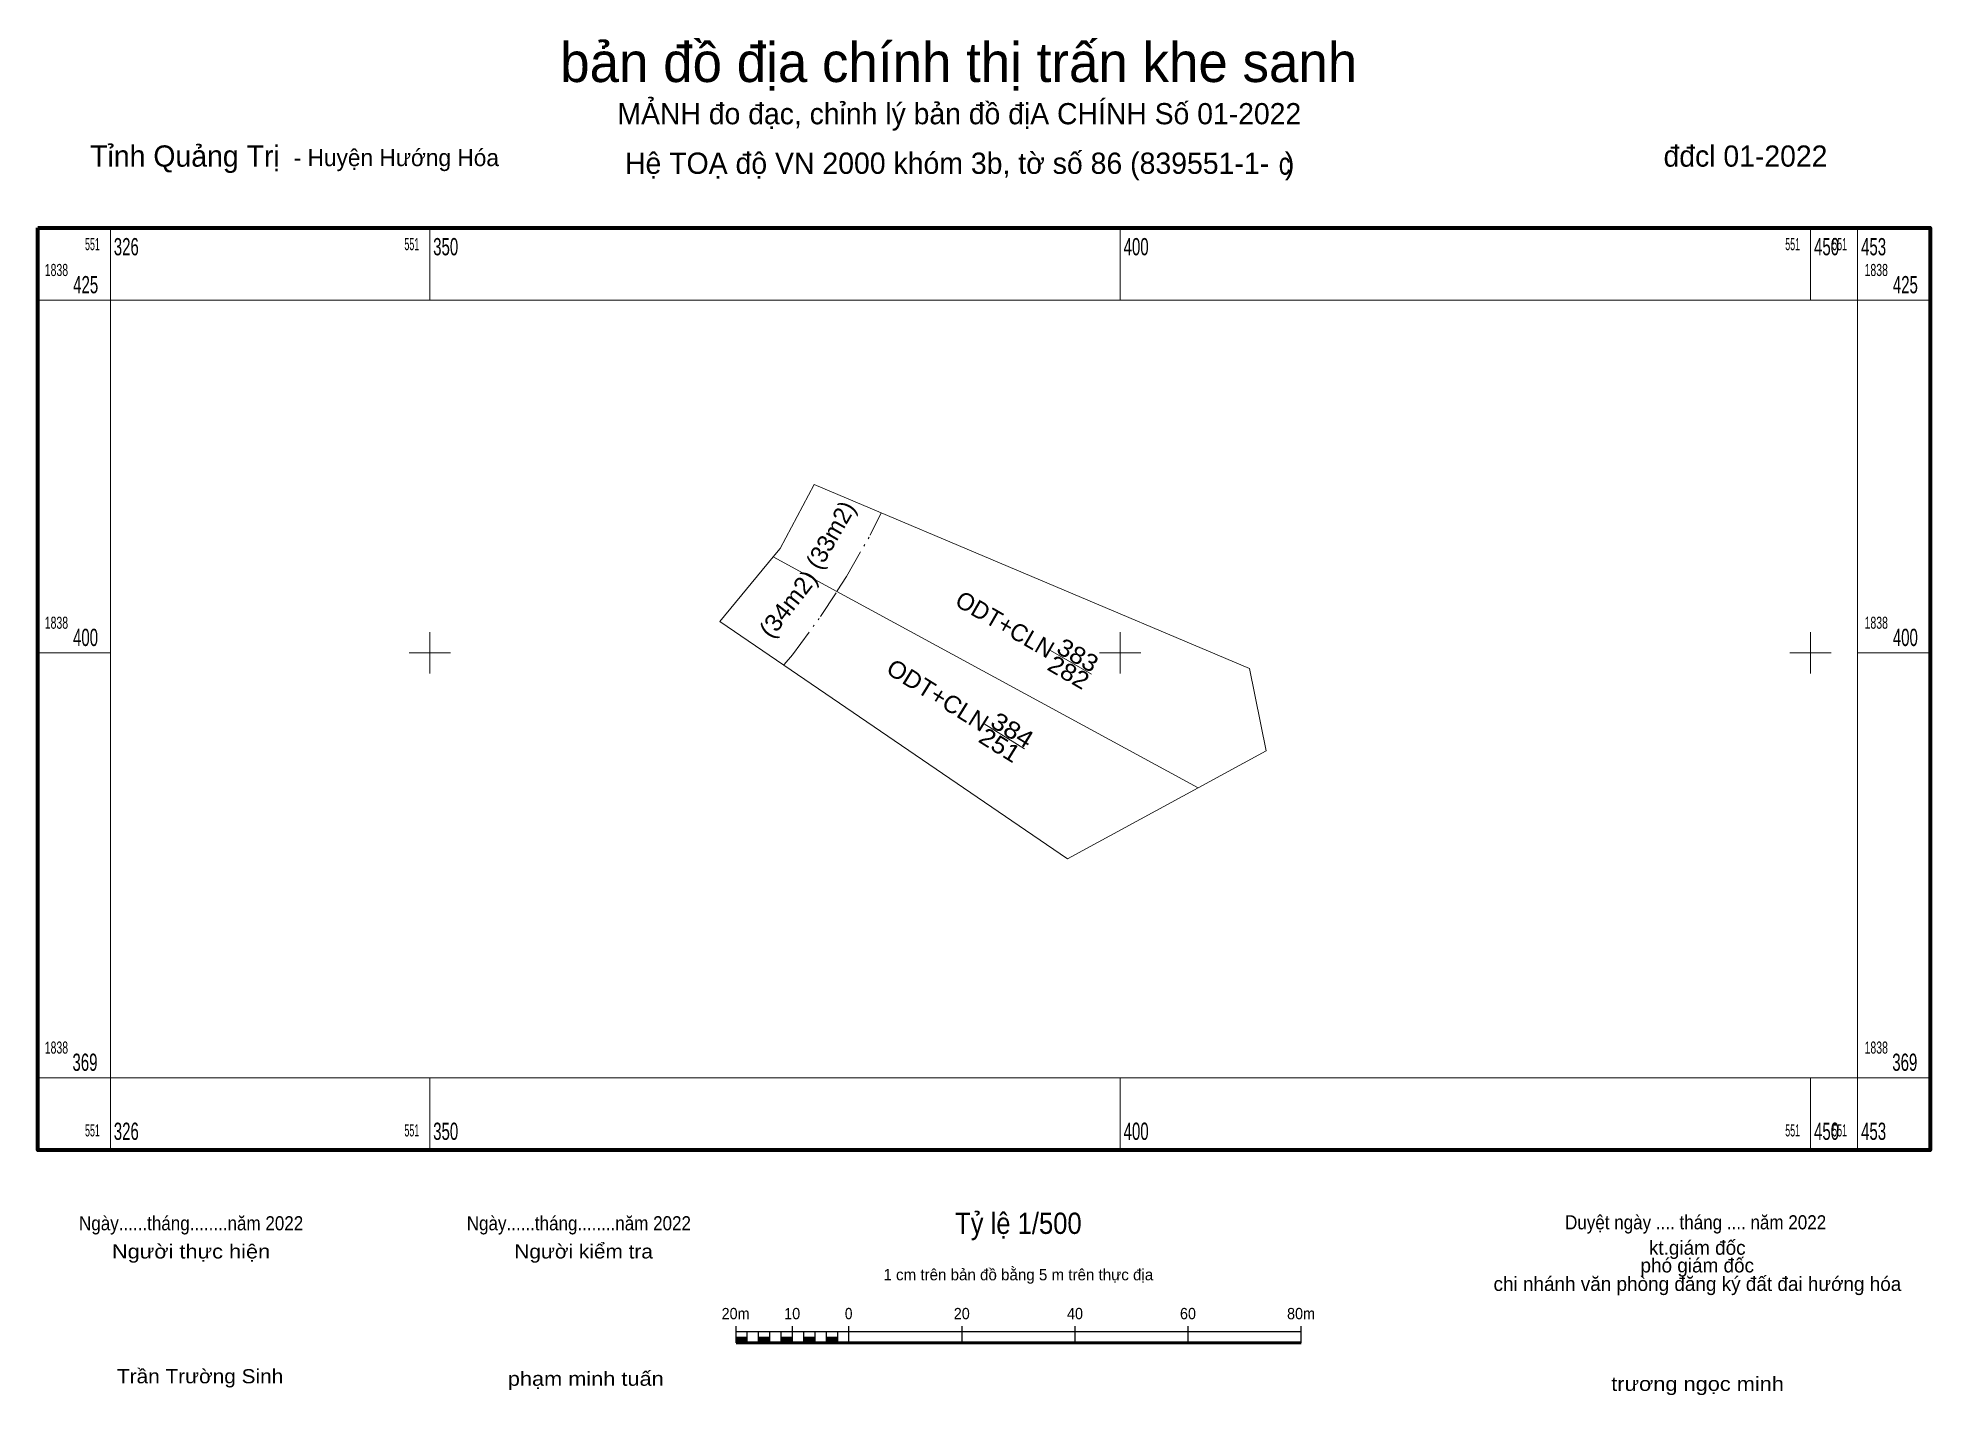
# Model space of a CAD drawing. Header units: metres. Extents: x 551322 to 551459, y 1838346 to 1838445.
import ezdxf
from ezdxf.enums import TextEntityAlignment as Align

# ---------------------------------------------------------------- set-up
doc = ezdxf.new("R2010")
doc.units = ezdxf.units.M
doc.header["$LTSCALE"] = 0.41
doc.linetypes.add('DASH_DOUBLE_DOT', pattern=[9.2, 5, -1.2, 0.3, -1.2, 0.3, -1.2])
for name, color, linetype, lineweight in [('10', 7, 'Continuous', 13), ('13', 7, 'Continuous', 13), ('2', 7, 'Continuous', 25), ('30', 7, 'DASH_DOUBLE_DOT', 13), ('63', 7, 'Continuous', 13)]:
    doc.layers.add(name, color=color, linetype=linetype, lineweight=lineweight)
doc.layers.add('4', color=7, linetype='Continuous')

msp = doc.modelspace()

# ---------------------------------------------------------------- hatches: boundary and pattern name
at = {"layer": '2'}
for points in [[(551372.18, 1838350.02), (551372.99, 1838350.02), (551372.99, 1838350.43), (551372.18, 1838350.43)], [(551373.81, 1838350.02), (551374.63, 1838350.02), (551374.63, 1838350.43), (551373.81, 1838350.43)], [(551375.45, 1838350.02), (551376.27, 1838350.02), (551376.27, 1838350.43), (551375.45, 1838350.43)], [(551377.09, 1838350.02), (551377.91, 1838350.02), (551377.91, 1838350.43), (551377.09, 1838350.43)], [(551378.73, 1838350.02), (551379.55, 1838350.02), (551379.55, 1838350.43), (551378.73, 1838350.43)]]:
    msp.add_hatch(color=256, dxfattribs=at).paths.add_polyline_path(points)

# ---------------------------------------------------------------- linework, layer by layer
at = {"layer": '10'}
for p, q in [((551377.84, 1838412.2), (551409.36, 1838398.87)), ((551371.01, 1838402.28), (551374.88, 1838406.97)), ((551374.88, 1838406.97), (551379.49, 1838404.46)), ((551371.01, 1838402.28), (551375.64, 1838399.12)), ((551409.36, 1838398.87), (551410.58, 1838392.9))]:
    msp.add_line(p, q, dxfattribs=at)
for points in [[(551374.88, 1838406.97), (551375.37, 1838407.56), (551377.84, 1838412.2), (551377.84, 1838412.2)], [(551379.49, 1838404.46), (551405.65, 1838390.22), (551410.58, 1838392.9)], [(551375.64, 1838399.12), (551396.18, 1838385.08), (551405.65, 1838390.22)]]:
    msp.add_lwpolyline(points, dxfattribs=at)
at = {"layer": '13'}
for p, q in [((551394.95, 1838400.17), (551397.93, 1838398.45)), ((551390.14, 1838394.86), (551393.07, 1838393.05))]:
    msp.add_line(p, q, dxfattribs=at)
at = {"layer": '2'}
for p, q in [((551372.18, 1838350.02), (551372.18, 1838351.25)), ((551372.18, 1838350.84), (551413.12, 1838350.84)), ((551372.99, 1838350.02), (551372.99, 1838350.84)), ((551373.81, 1838350.02), (551373.81, 1838350.84)), ((551374.63, 1838350.02), (551374.63, 1838350.84)), ((551375.45, 1838350.02), (551375.45, 1838350.84)), ((551376.27, 1838350.02), (551376.27, 1838351.25)), ((551377.09, 1838350.02), (551377.09, 1838350.84)), ((551377.91, 1838350.02), (551377.91, 1838350.84)), ((551378.73, 1838350.02), (551378.73, 1838350.84)), ((551379.55, 1838350.02), (551379.55, 1838350.84)), ((551380.36, 1838350.02), (551380.36, 1838351.25)), ((551388.55, 1838350.02), (551388.55, 1838351.25)), ((551396.74, 1838350.02), (551396.74, 1838351.25)), ((551404.93, 1838350.02), (551404.93, 1838351.25)), ((551413.12, 1838350.02), (551413.12, 1838351.25))]:
    msp.add_line(p, q, dxfattribs=at)
at = {"layer": '2', "lineweight": 53}
msp.add_line((551372.18, 1838350.02), (551413.12, 1838350.02), dxfattribs=at)
at = {"layer": '2', "lineweight": 13}
for points in [[(551372.18, 1838350.02), (551372.99, 1838350.02), (551372.99, 1838350.43), (551372.18, 1838350.43)], [(551373.81, 1838350.02), (551374.63, 1838350.02), (551374.63, 1838350.43), (551373.81, 1838350.43)], [(551375.45, 1838350.02), (551376.27, 1838350.02), (551376.27, 1838350.43), (551375.45, 1838350.43)], [(551377.09, 1838350.02), (551377.91, 1838350.02), (551377.91, 1838350.43), (551377.09, 1838350.43)], [(551378.73, 1838350.02), (551379.55, 1838350.02), (551379.55, 1838350.43), (551378.73, 1838350.43)]]:
    msp.add_lwpolyline(points, close=True, dxfattribs=at)
at = {"layer": '30'}
for points in [[(551379.49, 1838404.46), (551379.51, 1838404.49), (551380.19, 1838405.53), (551381.9, 1838408.53), (551382.69, 1838410.15)], [(551375.68, 1838399.17), (551375.68, 1838399.17), (551376.26, 1838399.86), (551378.31, 1838402.64), (551379.49, 1838404.46)]]:
    msp.add_lwpolyline(points, dxfattribs=at)
at = {"layer": '63'}
for p, q in [((551326.87, 1838425.55), (551326.87, 1838430.8)), ((551350, 1838425.55), (551350, 1838430.8)), ((551400, 1838425.55), (551400, 1838430.8)), ((551450, 1838425.55), (551450, 1838430.8)), ((551453.41, 1838425.55), (551453.41, 1838430.8)), ((551326.87, 1838425.55), (551321.62, 1838425.55)), ((551453.41, 1838425.55), (551458.66, 1838425.55)), ((551350, 1838398.5), (551350, 1838401.5)), ((551400, 1838398.5), (551400, 1838401.5)), ((551450, 1838398.5), (551450, 1838401.5)), ((551326.87, 1838400), (551321.62, 1838400)), ((551348.5, 1838400), (551351.5, 1838400)), ((551398.5, 1838400), (551401.5, 1838400)), ((551448.5, 1838400), (551451.5, 1838400)), ((551453.41, 1838400), (551458.66, 1838400)), ((551326.87, 1838369.23), (551321.62, 1838369.23)), ((551326.87, 1838369.23), (551326.87, 1838363.98)), ((551350, 1838369.23), (551350, 1838363.98)), ((551400, 1838369.23), (551400, 1838363.98)), ((551450, 1838369.23), (551450, 1838363.98)), ((551453.41, 1838369.23), (551453.41, 1838363.98)), ((551453.41, 1838369.23), (551458.66, 1838369.23))]:
    msp.add_line(p, q, dxfattribs=at)
at = {"layer": '63', "lineweight": 70}
msp.add_lwpolyline([(551321.62, 1838430.8), (551458.66, 1838430.8), (551458.66, 1838363.98), (551321.62, 1838363.98)], close=True, dxfattribs=at)
at = {"layer": '63'}
msp.add_lwpolyline([(551326.87, 1838425.55), (551453.41, 1838425.55), (551453.41, 1838369.23), (551326.87, 1838369.23)], close=True, dxfattribs=at)

# ---------------------------------------------------------------- texts
at = {"layer": '13'}
for s, rotation, width, p in [('383', 330.063, 1.1, (551396.6231, 1838399.2923)), ('384', 328.162, 1.15, (551391.8603, 1838393.8853))]:
    msp.add_text(s, height=1.25, rotation=rotation, dxfattribs=dict(at, width=width)).set_placement(p, align=Align.CENTER)
at = {"layer": '2'}
for s, height, p in [('bản đồ địa chính thị trấn khe sanh', 2.865, (551388.31, 1838441.35)), ('MẢNH đo đạc, chỉnh lý bản đồ địA CHÍNH Số 01-2022', 1.535, (551388.355, 1838438.29)), ('Hệ TOẠ độ VN 2000 khóm 3b, tờ số 86 (839551-1-  )', 1.539, (551388.38, 1838434.7)), ('kt.giám đốc', 1.024, (551441.795, 1838356.41)), ('phó giám đốc', 1.024, (551441.795, 1838355.13)), ('1 cm trên bản đồ bằng 5 m trên thực địa', 0.8188, (551392.625, 1838354.56)), ('chi nhánh văn phòng đăng ký đất đai hướng hóa', 1.024, (551441.805, 1838353.79))]:
    msp.add_text(s, height=height, dxfattribs=at).set_placement(p, align=Align.CENTER)
for s, height, p in [('Tỉnh Quảng Trị ', 1.539, (551325.41, 1838435.22)), ('- Huyện Hướng Hóa', 1.228, (551340.15, 1838435.26))]:
    msp.add_text(s, height=height, dxfattribs=at).set_placement(p)
msp.add_text(' đđcl 01-2022', height=1.535, dxfattribs=at).set_placement((551451.22, 1838435.22), align=Align.RIGHT)
msp.add_text('(33m2)', height=1.25, rotation=60.037, dxfattribs=at).set_placement((551379.5821, 1838408.2329), align=Align.CENTER)
at = {"layer": '2', "width": 1.05}
msp.add_text('(34m2)', height=1.25, rotation=52.124, dxfattribs=at).set_placement((551376.4511, 1838403.1613), align=Align.CENTER)
at = {"layer": '2'}
msp.add_text('ODT+CLN', height=1.25, rotation=330.063, dxfattribs=at).set_placement((551394.7462, 1838399.5665), align=Align.RIGHT)
at = {"layer": '2', "width": 1.05}
msp.add_text('ODT+CLN', height=1.25, rotation=328.162, dxfattribs=at).set_placement((551389.9606, 1838394.2378), align=Align.RIGHT)
at = {"layer": '2'}
for s, height, width, p in [('Ngày......tháng........năm 2022', 1.024, 0.9, (551332.72, 1838358.18)), ('Ngày......tháng........năm 2022', 1.024, 0.9, (551360.8, 1838358.18)), ('Tỷ lệ 1/500', 1.54, 0.9, (551392.63, 1838357.92)), ('Duyệt ngày .... tháng .... năm 2022', 1.024, 0.9, (551441.675, 1838358.25)), ('Người kiểm tra', 1.024, 1.1, (551361.145, 1838356.14)), ('Người thực hiện', 1.024, 1.15, (551332.715, 1838356.14)), ('20m', 0.8188, 0.95, (551372.15, 1838351.74)), ('10', 0.8188, 0.95, (551376.25, 1838351.74)), ('0', 0.8188, 0.9, (551380.34, 1838351.74)), ('20', 0.8188, 0.95, (551388.53, 1838351.74)), ('40', 0.8188, 0.95, (551396.73, 1838351.74)), ('60', 0.8188, 0.95, (551404.91, 1838351.74)), ('80m', 0.8188, 0.95, (551413.1, 1838351.74)), ('Trần Trường Sinh', 1.024, 1.1, (551333.37, 1838347.1)), ('phạm minh tuấn', 1.024, 1.15, (551361.3, 1838346.92)), ('trương ngọc minh', 1.024, 1.15, (551441.815, 1838346.55))]:
    msp.add_text(s, height=height, dxfattribs=dict(at, width=width)).set_placement(p, align=Align.CENTER)
at = {"layer": '4', "width": 1.1}
for s, rotation, p in [('282', 330.063, (551395.9581, 1838398.0579)), ('251', 328.162, (551390.9503, 1838392.7926))]:
    msp.add_text(s, height=1.25, rotation=rotation, dxfattribs=at).set_placement(p, align=Align.CENTER)
at = {"layer": '63', "width": 0.8}
msp.add_text('c', height=1.6, dxfattribs=at).set_placement((551411.915, 1838434.64), align=Align.CENTER)
at = {"layer": '63'}
for s, height, width, p in [('551', 0.875, 0.55, (551326.11, 1838429.17)), ('551', 0.875, 0.55, (551349.24, 1838429.17)), ('551', 0.875, 0.55, (551449.24, 1838429.17)), ('551', 0.875, 0.55, (551452.64, 1838429.17)), ('425', 1.25, 0.65, (551325.99, 1838426.05)), ('425', 1.25, 0.65, (551457.77, 1838426.05)), ('400', 1.25, 0.65, (551325.98, 1838400.5)), ('400', 1.25, 0.65, (551457.77, 1838400.5)), ('369', 1.25, 0.65, (551325.94, 1838369.73)), ('369', 1.25, 0.65, (551457.73, 1838369.73)), ('551', 0.875, 0.55, (551326.11, 1838364.98)), ('551', 0.875, 0.55, (551349.24, 1838364.98)), ('551', 0.875, 0.55, (551449.24, 1838364.98)), ('551', 0.875, 0.55, (551452.64, 1838364.98))]:
    msp.add_text(s, height=height, dxfattribs=dict(at, width=width)).set_placement(p, align=Align.RIGHT)
at = {"layer": '63', "width": 0.65}
for s, height, p in [('326', 1.25, (551327.12, 1838428.8)), ('350', 1.25, (551350.25, 1838428.8)), ('400', 1.25, (551400.25, 1838428.8)), ('450', 1.25, (551450.25, 1838428.8)), ('453', 1.25, (551453.66, 1838428.8)), ('1838', 0.875, (551322.12, 1838427.3)), ('1838', 0.875, (551453.91, 1838427.3)), ('1838', 0.875, (551322.12, 1838401.75)), ('1838', 0.875, (551453.91, 1838401.75)), ('1838', 0.875, (551322.12, 1838370.98)), ('1838', 0.875, (551453.91, 1838370.98)), ('326', 1.25, (551327.12, 1838364.73)), ('350', 1.25, (551350.25, 1838364.73)), ('400', 1.25, (551400.25, 1838364.73)), ('450', 1.25, (551450.25, 1838364.73)), ('453', 1.25, (551453.66, 1838364.73))]:
    msp.add_text(s, height=height, dxfattribs=at).set_placement(p)

doc.saveas('drawing.dxf')
